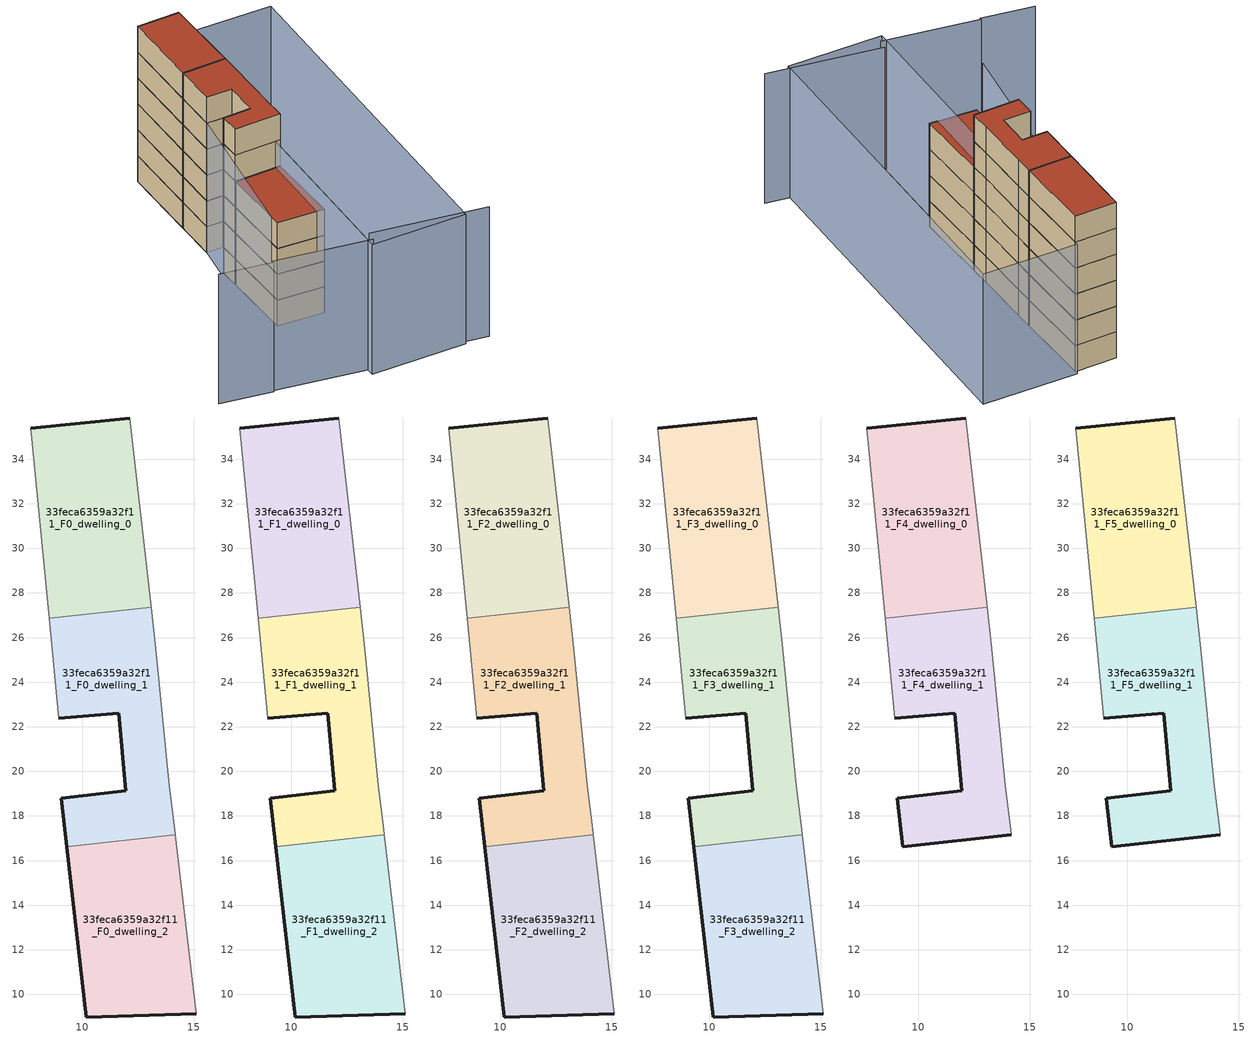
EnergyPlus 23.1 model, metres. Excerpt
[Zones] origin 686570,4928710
33feca6359a32f11_F0_dwelling_0
 floor ground (EU_floor_Construction): 13.09,27.36 12.12,35.84 7.7,35.39 8.52,26.86 z0
 wall outside (EU_wall_Construction): 7.7,35.39 12.12,35.84 z0:3
 wall adiabatic (EU_wall_Construction): 8.52,26.86 7.7,35.39 / 12.12,35.84 13.09,27.36 z0:3
 wall to 33feca6359a32f11_F0_dwelling_1 (EU_wall_Construction): 13.09,27.36 8.52,26.86 z0:3
33feca6359a32f11_F0_dwelling_1
 floor ground (EU_floor_Construction): 14.17,17.15 14.14,17.4 13.91,19.34 13.3,25.49 13.09,27.36 8.52,26.86 8.95,22.37 11.63,22.61 11.94,19.12 9.05,18.79 9.3,16.62 z0
 wall outside (EU_wall_Construction): 9.3,16.62 9.05,18.79 11.94,19.12 11.63,22.61 8.95,22.37 z0:3
 wall adiabatic (EU_wall_Construction): 13.09,27.36 13.3,25.49 13.91,19.34 14.14,17.4 14.17,17.15 / 8.95,22.37 8.52,26.86 z0:3
 wall to 33feca6359a32f11_F0_dwelling_2 (EU_wall_Construction): 14.17,17.15 9.3,16.62 z0:3
33feca6359a32f11_F0_dwelling_2
 floor ground (EU_floor_Construction): 15.1,9.12 14.17,17.15 9.3,16.62 10.17,8.98 z0
 wall outside (EU_wall_Construction): 15.1,9.12 10.17,8.98 9.3,16.62 z0:3
 wall adiabatic (EU_wall_Construction): 14.17,17.15 15.1,9.12 z0:3
33feca6359a32f11_F1_dwelling_0
 floor to 33feca6359a32f11_F0_dwelling_0 (EU_floor_Construction): 13.09,27.36 12.12,35.84 7.7,35.39 8.52,26.86 z3
 wall outside (EU_wall_Construction): 7.7,35.39 12.12,35.84 z3:6
 wall adiabatic (EU_wall_Construction): 8.52,26.86 7.7,35.39 / 12.12,35.84 13.09,27.36 z3:6
 wall to 33feca6359a32f11_F1_dwelling_1 (EU_wall_Construction): 13.09,27.36 8.52,26.86 z3:6
33feca6359a32f11_F1_dwelling_1
 floor to 33feca6359a32f11_F0_dwelling_1 (EU_floor_Construction): 14.17,17.15 14.14,17.4 13.91,19.34 13.3,25.49 13.09,27.36 8.52,26.86 8.95,22.37 11.63,22.61 11.94,19.12 9.05,18.79 9.3,16.62 z3
 wall outside (EU_wall_Construction): 9.3,16.62 9.05,18.79 11.94,19.12 11.63,22.61 8.95,22.37 z3:6
 wall adiabatic (EU_wall_Construction): 13.09,27.36 13.3,25.49 13.91,19.34 14.14,17.4 14.17,17.15 / 8.95,22.37 8.52,26.86 z3:6
 wall to 33feca6359a32f11_F1_dwelling_2 (EU_wall_Construction): 14.17,17.15 9.3,16.62 z3:6
33feca6359a32f11_F1_dwelling_2
 floor to 33feca6359a32f11_F0_dwelling_2 (EU_floor_Construction): 15.1,9.12 14.17,17.15 9.3,16.62 10.17,8.98 z3
 wall outside (EU_wall_Construction): 15.1,9.12 10.17,8.98 9.3,16.62 z3:6
 wall adiabatic (EU_wall_Construction): 14.17,17.15 15.1,9.12 z3:6
33feca6359a32f11_F2_dwelling_0
 floor to 33feca6359a32f11_F1_dwelling_0 (EU_floor_Construction): 13.09,27.36 12.12,35.84 7.7,35.39 8.52,26.86 z6
 wall outside (EU_wall_Construction): 7.7,35.39 12.12,35.84 z6:9
 wall adiabatic (EU_wall_Construction): 8.52,26.86 7.7,35.39 / 12.12,35.84 13.09,27.36 z6:9
 wall to 33feca6359a32f11_F2_dwelling_1 (EU_wall_Construction): 13.09,27.36 8.52,26.86 z6:9
33feca6359a32f11_F2_dwelling_1
 floor to 33feca6359a32f11_F1_dwelling_1 (EU_floor_Construction): 14.17,17.15 14.14,17.4 13.91,19.34 13.3,25.49 13.09,27.36 8.52,26.86 8.95,22.37 11.63,22.61 11.94,19.12 9.05,18.79 9.3,16.62 z6
 wall outside (EU_wall_Construction): 9.3,16.62 9.05,18.79 11.94,19.12 11.63,22.61 8.95,22.37 z6:9
 wall adiabatic (EU_wall_Construction): 13.09,27.36 13.3,25.49 13.91,19.34 14.14,17.4 14.17,17.15 / 8.95,22.37 8.52,26.86 z6:9
 wall to 33feca6359a32f11_F2_dwelling_2 (EU_wall_Construction): 14.17,17.15 9.3,16.62 z6:9
33feca6359a32f11_F2_dwelling_2
 floor to 33feca6359a32f11_F1_dwelling_2 (EU_floor_Construction): 15.1,9.12 14.17,17.15 9.3,16.62 10.17,8.98 z6
 wall outside (EU_wall_Construction): 15.1,9.12 10.17,8.98 9.3,16.62 z6:9
 wall adiabatic (EU_wall_Construction): 14.17,17.15 15.1,9.12 z6:9
33feca6359a32f11_F3_dwelling_0
 floor to 33feca6359a32f11_F2_dwelling_0 (EU_floor_Construction): 13.09,27.36 12.12,35.84 7.7,35.39 8.52,26.86 z9
 wall outside (EU_wall_Construction): 7.7,35.39 12.12,35.84 z9:12
 wall adiabatic (EU_wall_Construction): 8.52,26.86 7.7,35.39 / 12.12,35.84 13.09,27.36 z9:12
 wall to 33feca6359a32f11_F3_dwelling_1 (EU_wall_Construction): 13.09,27.36 8.52,26.86 z9:12
33feca6359a32f11_F3_dwelling_1
 floor to 33feca6359a32f11_F2_dwelling_1 (EU_floor_Construction): 14.17,17.15 14.14,17.4 13.91,19.34 13.3,25.49 13.09,27.36 8.52,26.86 8.95,22.37 11.63,22.61 11.94,19.12 9.05,18.79 9.3,16.62 z9
 wall outside (EU_wall_Construction): 9.3,16.62 9.05,18.79 11.94,19.12 11.63,22.61 8.95,22.37 z9:12
 wall adiabatic (EU_wall_Construction): 13.09,27.36 13.3,25.49 13.91,19.34 14.14,17.4 14.17,17.15 / 8.95,22.37 8.52,26.86 z9:12
 wall to 33feca6359a32f11_F3_dwelling_2 (EU_wall_Construction): 14.17,17.15 9.3,16.62 z9:12
33feca6359a32f11_F3_dwelling_2
 floor to 33feca6359a32f11_F2_dwelling_2 (EU_floor_Construction): 15.1,9.12 14.17,17.15 9.3,16.62 10.17,8.98 z9
 wall outside (EU_wall_Construction): 15.1,9.12 10.17,8.98 9.3,16.62 z9:12
 wall adiabatic (EU_wall_Construction): 14.17,17.15 15.1,9.12 z9:12
 roof outside (EU_roof_Construction): 14.17,17.15 15.1,9.12 10.17,8.98 9.3,16.62 z12
33feca6359a32f11_F4_dwelling_0
 floor to 33feca6359a32f11_F3_dwelling_0 (EU_floor_Construction): 13.09,27.36 12.12,35.84 7.7,35.39 8.52,26.86 z12
 wall outside (EU_wall_Construction): 7.7,35.39 12.12,35.84 z12:15
 wall adiabatic (EU_wall_Construction): 8.52,26.86 7.7,35.39 / 12.12,35.84 13.09,27.36 z12:15
 wall to 33feca6359a32f11_F4_dwelling_1 (EU_wall_Construction): 13.09,27.36 8.52,26.86 z12:15
33feca6359a32f11_F4_dwelling_1
 floor to 33feca6359a32f11_F3_dwelling_1 (EU_floor_Construction): 14.17,17.15 14.14,17.4 13.91,19.34 13.3,25.49 13.09,27.36 8.52,26.86 8.95,22.37 11.63,22.61 11.94,19.12 9.05,18.79 9.3,16.62 z12
 wall outside (EU_wall_Construction): 14.17,17.15 9.3,16.62 9.05,18.79 11.94,19.12 11.63,22.61 8.95,22.37 z12:15
 wall adiabatic (EU_wall_Construction): 13.09,27.36 13.3,25.49 13.91,19.34 14.14,17.4 14.17,17.15 / 8.95,22.37 8.52,26.86 z12:15
33feca6359a32f11_F5_dwelling_0
 floor to 33feca6359a32f11_F4_dwelling_0 (EU_floor_Construction): 13.09,27.36 12.12,35.84 7.7,35.39 8.52,26.86 z15
 wall outside (EU_wall_Construction): 7.7,35.39 12.12,35.84 z15:18
 wall adiabatic (EU_wall_Construction): 8.52,26.86 7.7,35.39 / 12.12,35.84 13.09,27.36 z15:18
 wall to 33feca6359a32f11_F5_dwelling_1 (EU_wall_Construction): 13.09,27.36 8.52,26.86 z15:18
 roof outside (EU_roof_Construction): 12.12,35.84 13.09,27.36 8.52,26.86 7.7,35.39 z18
33feca6359a32f11_F5_dwelling_1
 floor to 33feca6359a32f11_F4_dwelling_1 (EU_floor_Construction): 14.17,17.15 14.14,17.4 13.91,19.34 13.3,25.49 13.09,27.36 8.52,26.86 8.95,22.37 11.63,22.61 11.94,19.12 9.05,18.79 9.3,16.62 z15
 wall outside (EU_wall_Construction): 14.17,17.15 9.3,16.62 9.05,18.79 11.94,19.12 11.63,22.61 8.95,22.37 z15:18
 wall adiabatic (EU_wall_Construction): 13.09,27.36 13.3,25.49 13.91,19.34 14.14,17.4 14.17,17.15 / 8.95,22.37 8.52,26.86 z15:18
 roof outside (EU_roof_Construction): 13.09,27.36 13.3,25.49 13.91,19.34 14.14,17.4 14.17,17.15 9.3,16.62 9.05,18.79 11.94,19.12 11.63,22.61 8.95,22.37 8.52,26.86 z18
shading: 15.65,0.14 27.64,-0.63 / 5.59,-0.22 15.59,-0.86 / 0.07,-0.06 5.59,-0.41 / 9.48,35.32 8.3,6.22 / 22.09,36.98 25.14,-0.84 / 25.14,-0.84 15.14,-1.64 / 15.14,-1.64 12.1,36.18 / 12.1,36.18 22.09,36.98 z0:15
[Building]
EU S2 Campaign: North Axis=0; Terrain=City; Solar Distribution=FullExterior
[Site:Location]
Bologna: Latitude=44.5; Longitude=11.25; Time Zone=1; Elevation=37
[SizingPeriod:WeatherFileDays]
AnnualSizingPeriod: Begin Month=1; Begin Day of Month=1; End Month=12; End Day of Month=31; Day of Week for Start Day=Monday; Use Weather File Daylight Saving Period=No; Use Weather File Rain and Snow Indicators=No
[MATERIAL]
EU_InternalMass_Material: Roughness=MediumRough; Thickness=0.1; Conductivity=1; Density=1800; Specific Heat=900; Thermal Absorptance=0.9; Solar Absorptance=0.7; Visible Absorptance=0.7
[MATERIAL:NOMASS] Roughness=MediumRough; Thermal Absorptance=0.9; Solar Absorptance=0.7; Visible Absorptance=0.7
Name | Thermal Resistance
EU_wall_NoMass | 0.905828
EU_roof_NoMass | 0.37593
EU_floor_NoMass | 0.67114
[CONSTRUCTION]
EU_wall_Construction: EU_wall_NoMass
EU_roof_Construction: EU_roof_NoMass
EU_floor_Construction: EU_floor_NoMass
EU_InternalMass_Construction: EU_InternalMass_Material
[ZONE] Type=1; Multiplier=1; Ceiling Height=autocalculate; Floor Area=autocalculate; Part of Total Floor Area=Yes
Name | Volume
33feca6359a32f11_F0_dwelling_0 | 115.994
33feca6359a32f11_F1_dwelling_0; 33feca6359a32f11_F2_dwelling_0; 33feca6359a32f11_F3_dwelling_0; 33feca6359a32f11_F4_dwelling_0; 33feca6359a32f11_F5_dwelling_0 | 115.995
33feca6359a32f11_F0_dwelling_1 | 115.997
33feca6359a32f11_F1_dwelling_1; 33feca6359a32f11_F2_dwelling_1; 33feca6359a32f11_F3_dwelling_1; 33feca6359a32f11_F4_dwelling_1; 33feca6359a32f11_F5_dwelling_1 | 115.996
33feca6359a32f11_F0_dwelling_2; 33feca6359a32f11_F1_dwelling_2; 33feca6359a32f11_F2_dwelling_2; 33feca6359a32f11_F3_dwelling_2 | 115.991
[INTERNALMASS] Construction=EU_InternalMass_Construction
Name | Zone or ZoneList | Surface Area
33feca6359a32f11_F0_dwelling_0_EU_InternalMass | 33feca6359a32f11_F0_dwelling_0 | 38.665
33feca6359a32f11_F0_dwelling_1_EU_InternalMass | 33feca6359a32f11_F0_dwelling_1 | 38.6655
33feca6359a32f11_F0_dwelling_2_EU_InternalMass | 33feca6359a32f11_F0_dwelling_2 | 38.6637
33feca6359a32f11_F1_dwelling_0_EU_InternalMass | 33feca6359a32f11_F1_dwelling_0 | 38.665
33feca6359a32f11_F1_dwelling_1_EU_InternalMass | 33feca6359a32f11_F1_dwelling_1 | 38.6655
33feca6359a32f11_F1_dwelling_2_EU_InternalMass | 33feca6359a32f11_F1_dwelling_2 | 38.6637
33feca6359a32f11_F2_dwelling_0_EU_InternalMass | 33feca6359a32f11_F2_dwelling_0 | 38.665
33feca6359a32f11_F2_dwelling_1_EU_InternalMass | 33feca6359a32f11_F2_dwelling_1 | 38.6655
33feca6359a32f11_F2_dwelling_2_EU_InternalMass | 33feca6359a32f11_F2_dwelling_2 | 38.6637
33feca6359a32f11_F3_dwelling_0_EU_InternalMass | 33feca6359a32f11_F3_dwelling_0 | 38.665
33feca6359a32f11_F3_dwelling_1_EU_InternalMass | 33feca6359a32f11_F3_dwelling_1 | 38.6655
33feca6359a32f11_F3_dwelling_2_EU_InternalMass | 33feca6359a32f11_F3_dwelling_2 | 38.6637
33feca6359a32f11_F4_dwelling_0_EU_InternalMass | 33feca6359a32f11_F4_dwelling_0 | 58.0039
33feca6359a32f11_F4_dwelling_1_EU_InternalMass | 33feca6359a32f11_F4_dwelling_1 | 57.9974
33feca6359a32f11_F5_dwelling_0_EU_InternalMass | 33feca6359a32f11_F5_dwelling_0 | 58.0039
33feca6359a32f11_F5_dwelling_1_EU_InternalMass | 33feca6359a32f11_F5_dwelling_1 | 57.9974
[OTHEREQUIPMENT] Fuel Type=Electricity; Design Level Calculation Method=Watts/Area; Power per Zone Floor Area=1; Fraction Latent=0; Fraction Radiant=0; Fraction Lost=0; Carbon Dioxide Generation Rate=0; EndUse Subcategory=EU_Step8_InternalGains
Name | Zone or ZoneList or Space or SpaceList | Schedule
EU_Step8_InternalGain_33feca6359a32f11_F0_dwelling_0_f000 | 33feca6359a32f11_F0_dwelling_0 | EU_Step8_GainSchedule_33feca6359a32f11_F0_dwelling_0_f000
EU_Step8_InternalGain_33feca6359a32f11_F0_dwelling_1_f000 | 33feca6359a32f11_F0_dwelling_1 | EU_Step8_GainSchedule_33feca6359a32f11_F0_dwelling_1_f000
EU_Step8_InternalGain_33feca6359a32f11_F0_dwelling_2_f000 | 33feca6359a32f11_F0_dwelling_2 | EU_Step8_GainSchedule_33feca6359a32f11_F0_dwelling_2_f000
EU_Step8_InternalGain_33feca6359a32f11_F1_dwelling_0_f000 | 33feca6359a32f11_F1_dwelling_0 | EU_Step8_GainSchedule_33feca6359a32f11_F1_dwelling_0_f000
EU_Step8_InternalGain_33feca6359a32f11_F1_dwelling_1_f000 | 33feca6359a32f11_F1_dwelling_1 | EU_Step8_GainSchedule_33feca6359a32f11_F1_dwelling_1_f000
EU_Step8_InternalGain_33feca6359a32f11_F1_dwelling_2_f000 | 33feca6359a32f11_F1_dwelling_2 | EU_Step8_GainSchedule_33feca6359a32f11_F1_dwelling_2_f000
EU_Step8_InternalGain_33feca6359a32f11_F2_dwelling_0_f000 | 33feca6359a32f11_F2_dwelling_0 | EU_Step8_GainSchedule_33feca6359a32f11_F2_dwelling_0_f000
EU_Step8_InternalGain_33feca6359a32f11_F2_dwelling_1_f000 | 33feca6359a32f11_F2_dwelling_1 | EU_Step8_GainSchedule_33feca6359a32f11_F2_dwelling_1_f000
EU_Step8_InternalGain_33feca6359a32f11_F2_dwelling_2_f000 | 33feca6359a32f11_F2_dwelling_2 | EU_Step8_GainSchedule_33feca6359a32f11_F2_dwelling_2_f000
EU_Step8_InternalGain_33feca6359a32f11_F3_dwelling_0_f000 | 33feca6359a32f11_F3_dwelling_0 | EU_Step8_GainSchedule_33feca6359a32f11_F3_dwelling_0_f000
EU_Step8_InternalGain_33feca6359a32f11_F3_dwelling_1_f000 | 33feca6359a32f11_F3_dwelling_1 | EU_Step8_GainSchedule_33feca6359a32f11_F3_dwelling_1_f000
EU_Step8_InternalGain_33feca6359a32f11_F3_dwelling_2_f000 | 33feca6359a32f11_F3_dwelling_2 | EU_Step8_GainSchedule_33feca6359a32f11_F3_dwelling_2_f000
EU_Step8_InternalGain_33feca6359a32f11_F4_dwelling_0_f000 | 33feca6359a32f11_F4_dwelling_0 | EU_Step8_GainSchedule_33feca6359a32f11_F4_dwelling_0_f000
EU_Step8_InternalGain_33feca6359a32f11_F4_dwelling_1_f000 | 33feca6359a32f11_F4_dwelling_1 | EU_Step8_GainSchedule_33feca6359a32f11_F4_dwelling_1_f000
EU_Step8_InternalGain_33feca6359a32f11_F5_dwelling_0_f000 | 33feca6359a32f11_F5_dwelling_0 | EU_Step8_GainSchedule_33feca6359a32f11_F5_dwelling_0_f000
EU_Step8_InternalGain_33feca6359a32f11_F5_dwelling_1_f000 | 33feca6359a32f11_F5_dwelling_1 | EU_Step8_GainSchedule_33feca6359a32f11_F5_dwelling_1_f000
[ZONEVENTILATION:DESIGNFLOWRATE] Schedule=EU_AlwaysOn; Design Flow Rate Calculation Method=AirChanges/Hour; Air Changes per Hour=0.73129; Ventilation Type=Natural; Fan Pressure Rise=0; Fan Total Efficiency=1; Constant Term Coefficient=1; Temperature Term Coefficient=0; Velocity Term Coefficient=0; Velocity Squared Term Coefficient=0; Minimum Indoor Temperature=-100; Maximum Indoor Temperature=100; Delta Temperature=-100; Minimum Outdoor Temperature=-100; Maximum Outdoor Temperature=100; Maximum Wind Speed=40
Name | Zone or ZoneList or Space or SpaceList
EU_ConstantAir_33feca6359a32f11_F0_dwelling_0 | 33feca6359a32f11_F0_dwelling_0
EU_ConstantAir_33feca6359a32f11_F0_dwelling_1 | 33feca6359a32f11_F0_dwelling_1
EU_ConstantAir_33feca6359a32f11_F0_dwelling_2 | 33feca6359a32f11_F0_dwelling_2
EU_ConstantAir_33feca6359a32f11_F1_dwelling_0 | 33feca6359a32f11_F1_dwelling_0
EU_ConstantAir_33feca6359a32f11_F1_dwelling_1 | 33feca6359a32f11_F1_dwelling_1
EU_ConstantAir_33feca6359a32f11_F1_dwelling_2 | 33feca6359a32f11_F1_dwelling_2
EU_ConstantAir_33feca6359a32f11_F2_dwelling_0 | 33feca6359a32f11_F2_dwelling_0
EU_ConstantAir_33feca6359a32f11_F2_dwelling_1 | 33feca6359a32f11_F2_dwelling_1
EU_ConstantAir_33feca6359a32f11_F2_dwelling_2 | 33feca6359a32f11_F2_dwelling_2
EU_ConstantAir_33feca6359a32f11_F3_dwelling_0 | 33feca6359a32f11_F3_dwelling_0
EU_ConstantAir_33feca6359a32f11_F3_dwelling_1 | 33feca6359a32f11_F3_dwelling_1
EU_ConstantAir_33feca6359a32f11_F3_dwelling_2 | 33feca6359a32f11_F3_dwelling_2
EU_ConstantAir_33feca6359a32f11_F4_dwelling_0 | 33feca6359a32f11_F4_dwelling_0
EU_ConstantAir_33feca6359a32f11_F4_dwelling_1 | 33feca6359a32f11_F4_dwelling_1
EU_ConstantAir_33feca6359a32f11_F5_dwelling_0 | 33feca6359a32f11_F5_dwelling_0
EU_ConstantAir_33feca6359a32f11_F5_dwelling_1 | 33feca6359a32f11_F5_dwelling_1
[SIZING:ZONE] Zone Cooling Design Supply Air Temperature Input Method=SupplyAirTemperature; Zone Cooling Design Supply Air Temperature=13; Zone Heating Design Supply Air Temperature Input Method=SupplyAirTemperature; Zone Heating Design Supply Air Temperature=50; Zone Cooling Design Supply Air Humidity Ratio=0.008; Zone Heating Design Supply Air Humidity Ratio=0.008; Cooling Design Air Flow Method=DesignDay; Cooling Design Air Flow Rate=0; Cooling Minimum Air Flow per Zone Floor Area=0.000762; Cooling Minimum Air Flow=0; Cooling Minimum Air Flow Fraction=0.2; Heating Design Air Flow Method=DesignDay; Heating Design Air Flow Rate=0; Heating Maximum Air Flow per Zone Floor Area=0.002032; Heating Maximum Air Flow=0.141576; Heating Maximum Air Flow Fraction=0.3; Account for Dedicated Outdoor Air System=No; Dedicated Outdoor Air System Control Strategy=NeutralSupplyAir; Dedicated Outdoor Air Low Setpoint Temperature for Design=autosize; Dedicated Outdoor Air High Setpoint Temperature for Design=autosize; Zone Load Sizing Method=Sensible Load Only No Latent Load; Zone Latent Cooling Design Supply Air Humidity Ratio Input Method=HumidityRatioDifference; Zone Cooling Design Supply Air Humidity Ratio Difference=0.005; Zone Latent Heating Design Supply Air Humidity Ratio Input Method=HumidityRatioDifference; Zone Humidification Design Supply Air Humidity Ratio Difference=0.005
33feca6359a32f11_F0_dwelling_0; 33feca6359a32f11_F0_dwelling_1; 33feca6359a32f11_F0_dwelling_2; 33feca6359a32f11_F1_dwelling_0; 33feca6359a32f11_F1_dwelling_1; 33feca6359a32f11_F1_dwelling_2; 33feca6359a32f11_F2_dwelling_0; 33feca6359a32f11_F2_dwelling_1; 33feca6359a32f11_F2_dwelling_2; 33feca6359a32f11_F3_dwelling_0; 33feca6359a32f11_F3_dwelling_1; 33feca6359a32f11_F3_dwelling_2; 33feca6359a32f11_F4_dwelling_0; 33feca6359a32f11_F4_dwelling_1; 33feca6359a32f11_F5_dwelling_0; 33feca6359a32f11_F5_dwelling_1
[ThermostatSetpoint:DualSetpoint] Heating Setpoint Temperature Schedule=HVACTemplate-Always 20; Cooling Setpoint Temperature Schedule=HVACTemplate-Always 50
EU_HeatOnly_33feca6359a32f11_F0_dwelling_0 Dual SP Control; EU_HeatOnly_33feca6359a32f11_F0_dwelling_1 Dual SP Control; EU_HeatOnly_33feca6359a32f11_F0_dwelling_2 Dual SP Control; EU_HeatOnly_33feca6359a32f11_F1_dwelling_0 Dual SP Control; EU_HeatOnly_33feca6359a32f11_F1_dwelling_1 Dual SP Control; EU_HeatOnly_33feca6359a32f11_F1_dwelling_2 Dual SP Control; EU_HeatOnly_33feca6359a32f11_F2_dwelling_0 Dual SP Control; EU_HeatOnly_33feca6359a32f11_F2_dwelling_1 Dual SP Control; EU_HeatOnly_33feca6359a32f11_F2_dwelling_2 Dual SP Control; EU_HeatOnly_33feca6359a32f11_F3_dwelling_0 Dual SP Control; EU_HeatOnly_33feca6359a32f11_F3_dwelling_1 Dual SP Control; EU_HeatOnly_33feca6359a32f11_F3_dwelling_2 Dual SP Control; EU_HeatOnly_33feca6359a32f11_F4_dwelling_0 Dual SP Control; EU_HeatOnly_33feca6359a32f11_F4_dwelling_1 Dual SP Control; EU_HeatOnly_33feca6359a32f11_F5_dwelling_0 Dual SP Control; EU_HeatOnly_33feca6359a32f11_F5_dwelling_1 Dual SP Control
[ZoneControl:Thermostat] Control Type Schedule=HVACTemplate-Always 4
Name | Zone or ZoneList | Control
33feca6359a32f11_F0_dwelling_0 Thermostat | 33feca6359a32f11_F0_dwelling_0 | EU_HeatOnly_33feca6359a32f11_F0_dwelling_0 Dual SP Control
33feca6359a32f11_F0_dwelling_1 Thermostat | 33feca6359a32f11_F0_dwelling_1 | EU_HeatOnly_33feca6359a32f11_F0_dwelling_1 Dual SP Control
33feca6359a32f11_F0_dwelling_2 Thermostat | 33feca6359a32f11_F0_dwelling_2 | EU_HeatOnly_33feca6359a32f11_F0_dwelling_2 Dual SP Control
33feca6359a32f11_F1_dwelling_0 Thermostat | 33feca6359a32f11_F1_dwelling_0 | EU_HeatOnly_33feca6359a32f11_F1_dwelling_0 Dual SP Control
33feca6359a32f11_F1_dwelling_1 Thermostat | 33feca6359a32f11_F1_dwelling_1 | EU_HeatOnly_33feca6359a32f11_F1_dwelling_1 Dual SP Control
33feca6359a32f11_F1_dwelling_2 Thermostat | 33feca6359a32f11_F1_dwelling_2 | EU_HeatOnly_33feca6359a32f11_F1_dwelling_2 Dual SP Control
33feca6359a32f11_F2_dwelling_0 Thermostat | 33feca6359a32f11_F2_dwelling_0 | EU_HeatOnly_33feca6359a32f11_F2_dwelling_0 Dual SP Control
33feca6359a32f11_F2_dwelling_1 Thermostat | 33feca6359a32f11_F2_dwelling_1 | EU_HeatOnly_33feca6359a32f11_F2_dwelling_1 Dual SP Control
33feca6359a32f11_F2_dwelling_2 Thermostat | 33feca6359a32f11_F2_dwelling_2 | EU_HeatOnly_33feca6359a32f11_F2_dwelling_2 Dual SP Control
33feca6359a32f11_F3_dwelling_0 Thermostat | 33feca6359a32f11_F3_dwelling_0 | EU_HeatOnly_33feca6359a32f11_F3_dwelling_0 Dual SP Control
33feca6359a32f11_F3_dwelling_1 Thermostat | 33feca6359a32f11_F3_dwelling_1 | EU_HeatOnly_33feca6359a32f11_F3_dwelling_1 Dual SP Control
33feca6359a32f11_F3_dwelling_2 Thermostat | 33feca6359a32f11_F3_dwelling_2 | EU_HeatOnly_33feca6359a32f11_F3_dwelling_2 Dual SP Control
33feca6359a32f11_F4_dwelling_0 Thermostat | 33feca6359a32f11_F4_dwelling_0 | EU_HeatOnly_33feca6359a32f11_F4_dwelling_0 Dual SP Control
33feca6359a32f11_F4_dwelling_1 Thermostat | 33feca6359a32f11_F4_dwelling_1 | EU_HeatOnly_33feca6359a32f11_F4_dwelling_1 Dual SP Control
33feca6359a32f11_F5_dwelling_0 Thermostat | 33feca6359a32f11_F5_dwelling_0 | EU_HeatOnly_33feca6359a32f11_F5_dwelling_0 Dual SP Control
33feca6359a32f11_F5_dwelling_1 Thermostat | 33feca6359a32f11_F5_dwelling_1 | EU_HeatOnly_33feca6359a32f11_F5_dwelling_1 Dual SP Control
[Zone equipment]
33feca6359a32f11_F0_dwelling_0: 33feca6359a32f11_F0_dwelling_0 Ideal Loads Air System
33feca6359a32f11_F0_dwelling_1: 33feca6359a32f11_F0_dwelling_1 Ideal Loads Air System
33feca6359a32f11_F0_dwelling_2: 33feca6359a32f11_F0_dwelling_2 Ideal Loads Air System
33feca6359a32f11_F1_dwelling_0: 33feca6359a32f11_F1_dwelling_0 Ideal Loads Air System
33feca6359a32f11_F1_dwelling_1: 33feca6359a32f11_F1_dwelling_1 Ideal Loads Air System
33feca6359a32f11_F1_dwelling_2: 33feca6359a32f11_F1_dwelling_2 Ideal Loads Air System
33feca6359a32f11_F2_dwelling_0: 33feca6359a32f11_F2_dwelling_0 Ideal Loads Air System
33feca6359a32f11_F2_dwelling_1: 33feca6359a32f11_F2_dwelling_1 Ideal Loads Air System
33feca6359a32f11_F2_dwelling_2: 33feca6359a32f11_F2_dwelling_2 Ideal Loads Air System
33feca6359a32f11_F3_dwelling_0: 33feca6359a32f11_F3_dwelling_0 Ideal Loads Air System
33feca6359a32f11_F3_dwelling_1: 33feca6359a32f11_F3_dwelling_1 Ideal Loads Air System
33feca6359a32f11_F3_dwelling_2: 33feca6359a32f11_F3_dwelling_2 Ideal Loads Air System
33feca6359a32f11_F4_dwelling_0: 33feca6359a32f11_F4_dwelling_0 Ideal Loads Air System
33feca6359a32f11_F4_dwelling_1: 33feca6359a32f11_F4_dwelling_1 Ideal Loads Air System
33feca6359a32f11_F5_dwelling_0: 33feca6359a32f11_F5_dwelling_0 Ideal Loads Air System
33feca6359a32f11_F5_dwelling_1: 33feca6359a32f11_F5_dwelling_1 Ideal Loads Air System
[ZoneHVAC:IdealLoadsAirSystem] Availability Schedule=EU_AlwaysOn; Maximum Heating Supply Air Temperature [C]=50; Minimum Cooling Supply Air Temperature [C]=13; Maximum Heating Supply Air Humidity Ratio [kg-H20/kg-air]=0.0156; Minimum Cooling Supply Air Humidity Ratio [kg-H20/kg-air]=0.0077; Heating Limit=NoLimit; Cooling Limit=NoLimit; Heating Availability Schedule=EU_AlwaysOn; Cooling Availability Schedule=EU_CoolingOff; Dehumidification Control Type=ConstantSensibleHeatRatio; Cooling Sensible Heat Ratio=0.7; Humidification Control Type=None; Demand Controlled Ventilation Type=None; Outdoor Air Economizer Type=NoEconomizer; Heat Recovery Type=None; Sensible Heat Recovery Effectiveness=0.7; Latent Heat Recovery Effectiveness=0.65
33feca6359a32f11_F0_dwelling_0 Ideal Loads Air System; 33feca6359a32f11_F0_dwelling_1 Ideal Loads Air System; 33feca6359a32f11_F0_dwelling_2 Ideal Loads Air System; 33feca6359a32f11_F1_dwelling_0 Ideal Loads Air System; 33feca6359a32f11_F1_dwelling_1 Ideal Loads Air System; 33feca6359a32f11_F1_dwelling_2 Ideal Loads Air System; 33feca6359a32f11_F2_dwelling_0 Ideal Loads Air System; 33feca6359a32f11_F2_dwelling_1 Ideal Loads Air System; 33feca6359a32f11_F2_dwelling_2 Ideal Loads Air System; 33feca6359a32f11_F3_dwelling_0 Ideal Loads Air System; 33feca6359a32f11_F3_dwelling_1 Ideal Loads Air System; 33feca6359a32f11_F3_dwelling_2 Ideal Loads Air System; 33feca6359a32f11_F4_dwelling_0 Ideal Loads Air System; 33feca6359a32f11_F4_dwelling_1 Ideal Loads Air System; 33feca6359a32f11_F5_dwelling_0 Ideal Loads Air System; 33feca6359a32f11_F5_dwelling_1 Ideal Loads Air System
[SCHEDULE:CONSTANT]
Name | Hourly Value
EU_AlwaysOn | 1
EU_CoolingOff | 0
[SCHEDULE:FILE] Column Number=1; Rows to Skip at Top=0; Number of Hours of Data=8760; Column Separator=Comma; Interpolate to Timestep=No; Minutes per Item=60; Adjust Schedule for Daylight Savings=Yes
Name | File
EU_Step8_GainSchedule_33feca6359a32f11_F0_dwelling_0_f000 | ../../schedules/33feca6359a32f11/33feca6359a32f11_F0_dwelling_0_f000_gain.csv
EU_Step8_GainSchedule_33feca6359a32f11_F0_dwelling_1_f000 | ../../schedules/33feca6359a32f11/33feca6359a32f11_F0_dwelling_1_f000_gain.csv
EU_Step8_GainSchedule_33feca6359a32f11_F0_dwelling_2_f000 | ../../schedules/33feca6359a32f11/33feca6359a32f11_F0_dwelling_2_f000_gain.csv
EU_Step8_GainSchedule_33feca6359a32f11_F1_dwelling_0_f000 | ../../schedules/33feca6359a32f11/33feca6359a32f11_F1_dwelling_0_f000_gain.csv
EU_Step8_GainSchedule_33feca6359a32f11_F1_dwelling_1_f000 | ../../schedules/33feca6359a32f11/33feca6359a32f11_F1_dwelling_1_f000_gain.csv
EU_Step8_GainSchedule_33feca6359a32f11_F1_dwelling_2_f000 | ../../schedules/33feca6359a32f11/33feca6359a32f11_F1_dwelling_2_f000_gain.csv
EU_Step8_GainSchedule_33feca6359a32f11_F2_dwelling_0_f000 | ../../schedules/33feca6359a32f11/33feca6359a32f11_F2_dwelling_0_f000_gain.csv
EU_Step8_GainSchedule_33feca6359a32f11_F2_dwelling_1_f000 | ../../schedules/33feca6359a32f11/33feca6359a32f11_F2_dwelling_1_f000_gain.csv
EU_Step8_GainSchedule_33feca6359a32f11_F2_dwelling_2_f000 | ../../schedules/33feca6359a32f11/33feca6359a32f11_F2_dwelling_2_f000_gain.csv
EU_Step8_GainSchedule_33feca6359a32f11_F3_dwelling_0_f000 | ../../schedules/33feca6359a32f11/33feca6359a32f11_F3_dwelling_0_f000_gain.csv
EU_Step8_GainSchedule_33feca6359a32f11_F3_dwelling_1_f000 | ../../schedules/33feca6359a32f11/33feca6359a32f11_F3_dwelling_1_f000_gain.csv
EU_Step8_GainSchedule_33feca6359a32f11_F3_dwelling_2_f000 | ../../schedules/33feca6359a32f11/33feca6359a32f11_F3_dwelling_2_f000_gain.csv
EU_Step8_GainSchedule_33feca6359a32f11_F4_dwelling_0_f000 | ../../schedules/33feca6359a32f11/33feca6359a32f11_F4_dwelling_0_f000_gain.csv
EU_Step8_GainSchedule_33feca6359a32f11_F4_dwelling_1_f000 | ../../schedules/33feca6359a32f11/33feca6359a32f11_F4_dwelling_1_f000_gain.csv
EU_Step8_GainSchedule_33feca6359a32f11_F5_dwelling_0_f000 | ../../schedules/33feca6359a32f11/33feca6359a32f11_F5_dwelling_0_f000_gain.csv
EU_Step8_GainSchedule_33feca6359a32f11_F5_dwelling_1_f000 | ../../schedules/33feca6359a32f11/33feca6359a32f11_F5_dwelling_1_f000_gain.csv
[Schedule:Compact]
HVACTemplate-Always 20: Through: 12/31, For: AllDays, Until: 24:00, 20
HVACTemplate-Always 50: Through: 12/31, For: AllDays, Until: 24:00, 50
HVACTemplate-Always 4: Through: 12/31, For: AllDays, Until: 24:00, 4
